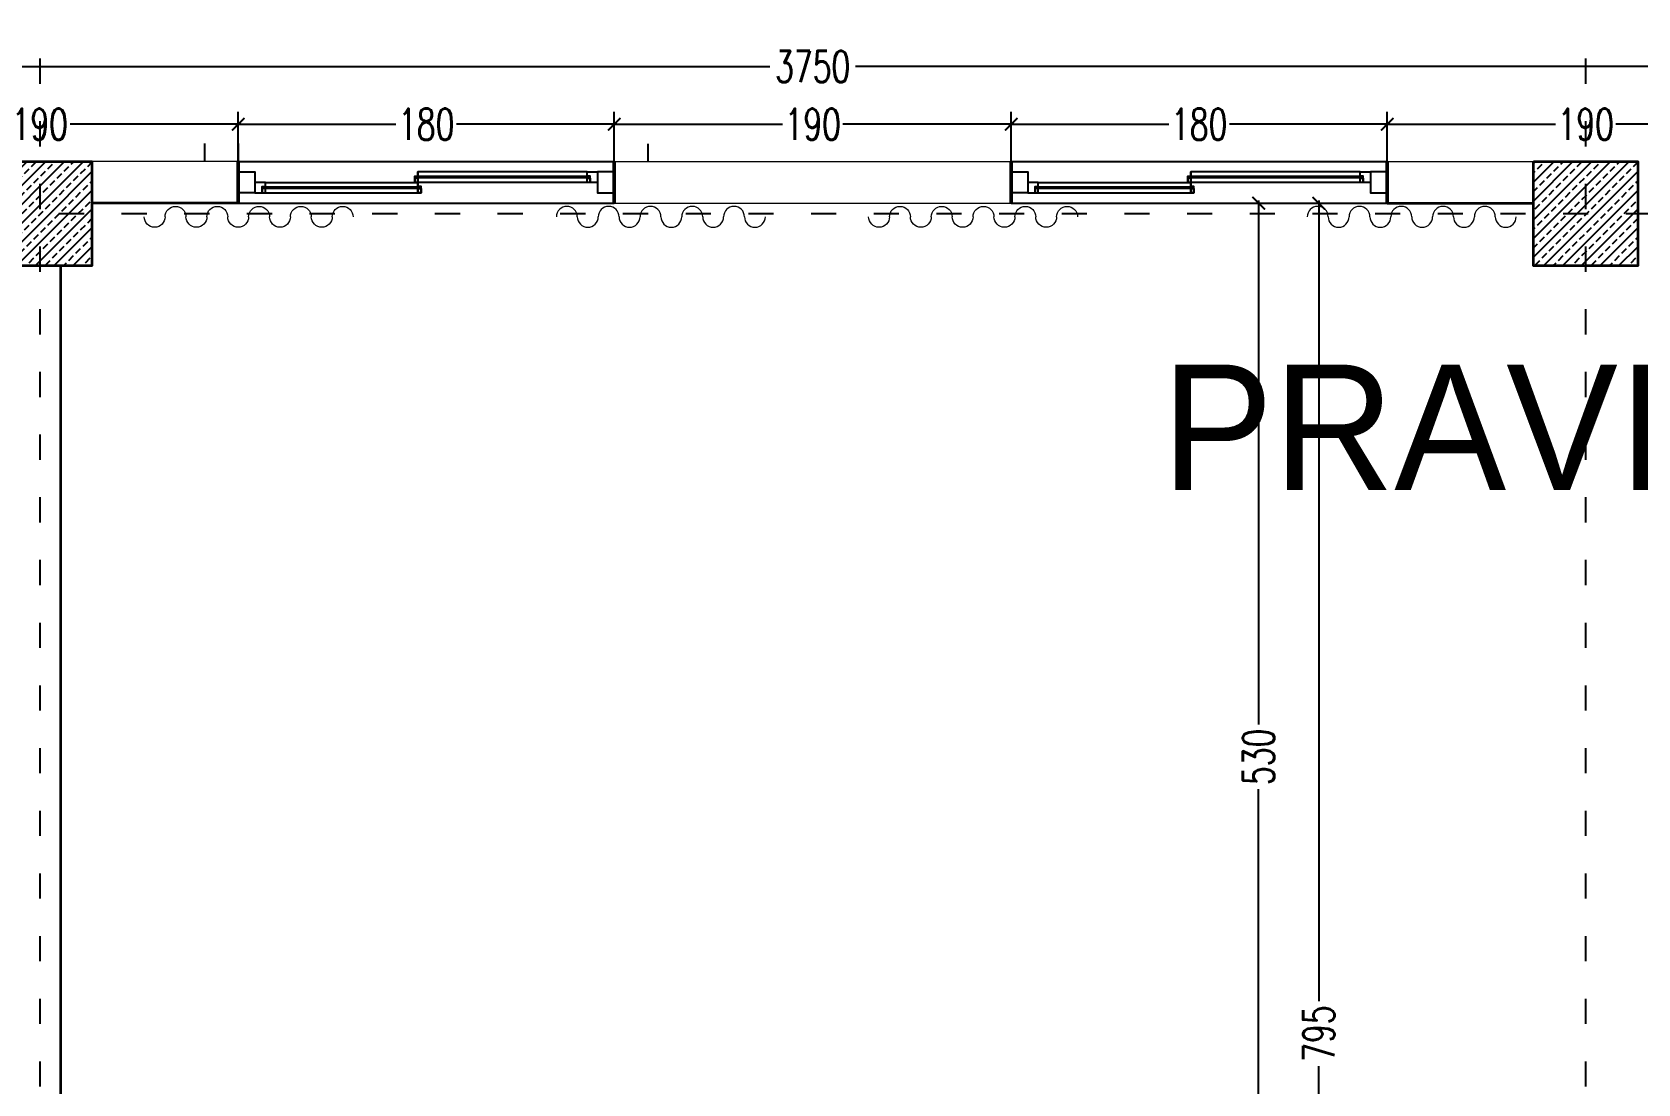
# Model space of a CAD drawing. Header units: centimetres. Extents: x -3207095 to 15275363, y -32656 to 4798027.
# Drawn here: x 678646 to 679415, y 4471974 to 4472477 of the extents above; entities that cross this region are included whole.
import ezdxf

# ---------------------------------------------------------------- set-up
doc = ezdxf.new("R2010")
doc.units = ezdxf.units.CM
doc.linetypes.add('ACAD_ISO03W100', pattern=[30, 12, -18])
doc.linetypes.add('DUZ', pattern=[500, 500])
doc.layers.get('0').update_dxf_attribs({"color": 1, "linetype": 'DUZ'})
for name, color, linetype in [('AGAC', 116, 'Continuous'), ('DIM', 1, 'DUZ'), ('KOLTAR_F', 145, 'Continuous'), ('PEN', 161, 'Continuous'), ('söve', 26, 'DUZ')]:
    doc.layers.add(name, color=color, linetype=linetype)
for name, color, linetype, lineweight in [('cam', 143, 'Continuous', 20), ('DUV', 220, 'Continuous', 50), ('DUVAR', 7, 'Continuous', 35), ('FE_PERDE', 205, 'Continuous', 15), ('gor25', 142, 'Continuous', 25), ('iç duvar', 7, 'Continuous', 50), ('KOLON_F', 3, 'Continuous', 35)]:
    doc.layers.add(name, color=color, linetype=linetype, lineweight=lineweight)
doc.styles.add('DIM', font='ROMANSTW.SHX', dxfattribs={"width": 0.7})
doc.dimstyles.new('1_100', dxfattribs={"dimtxt": 15, "dimasz": 6, "dimexe": 6, "dimexo": 0, "dimgap": 2, "dimtad": 0, "dimdec": 1, "dimzin": 11, "dimdsep": 46, "dimtxsty": 'DIM', "dimblk": 'ARCHTICK', "dimcen": 3, "dimdle": 1.25, "dimclrt": 2, "dimadec": 0, "dimazin": 0, "dimtfac": 1.25, "dimtdec": 1, "dimtix": 1, "dimtofl": 0, "dimtmove": 1, "dimatfit": 3, "dimldrblk": 'ARCHTICK', "dimfxl": 20, "dimfxlon": 1, "dimtolj": 1, "dimtzin": 0, "dimarcsym": 0})

# ---------------------------------------------------------------- blocks, each defined once
blk = doc.blocks.new('GEN_BLOCK00601')
at = {"linetype": 'Continuous', "ltscale": 50}
for centre, start, end in [((50, 50), 0, 180), ((250, 50), 0, 180), ((450, 50), 0, 180), ((650, 50), 0, 180), ((850, 50), 0, 180), ((150, 50), 180, 0), ((350, 50), 180, 0), ((550, 50), 180, 0), ((750, 50), 180, 0), ((950, 50), 180, 0)]:
    blk.add_arc(centre, 50, start, end, dxfattribs=at)
for tag in ['Sfb', 'FLOOR']:
    blk.add_attdef(tag, (0, 0), '', height=1)
blk = doc.blocks.new('_ArchTick')
at = {"color": 0, "linetype": 'ByBlock', "const_width": 0.15}
blk.add_lwpolyline([(-0.5, -0.5), (0.5, 0.5)], dxfattribs=at)
blk = doc.blocks.new('*D245')
at = {"layer": 'Defpoints', "color": 0, "linetype": 'Continuous', "lineweight": 5, "transparency": 16777216}
for p in [(678745.06, 4472432.97), (678555.06, 4472415.15), (678745.06, 4472415.15)]:
    blk.add_point(p, dxfattribs=at)
at = {"layer": 'DIM', "color": 0, "linetype": 'Continuous', "lineweight": -2, "transparency": 16777216}
for p, q in [((678555.06, 4472415.15), (678555.06, 4472438.97)), ((678745.06, 4472415.15), (678745.06, 4472438.97)), ((678553.81, 4472432.97), (678635.56, 4472432.97)), ((678746.31, 4472432.97), (678664.56, 4472432.97))]:
    blk.add_line(p, q, dxfattribs=at)
at = {"layer": 'DIM', "color": 0, "linetype": 'Continuous', "lineweight": -2, "transparency": 16777216, "xscale": 6, "yscale": 6, "zscale": 6, "rotation": 180}
blk.add_blockref('_ArchTick', (678555.06, 4472432.97), dxfattribs=at)
at = {"layer": 'DIM', "color": 0, "linetype": 'Continuous', "lineweight": -2, "transparency": 16777216, "xscale": 6, "yscale": 6, "zscale": 6}
blk.add_blockref('_ArchTick', (678745.06, 4472432.97), dxfattribs=at)
at = {"layer": 'DIM', "color": 2, "linetype": 'Continuous', "lineweight": 5, "transparency": 16777216, "insert": (678650.06, 4472432.97), "char_height": 15, "attachment_point": 5, "style": 'DIM'}
blk.add_mtext('\\A1;190', dxfattribs=at)
blk = doc.blocks.new('*D246')
at = {"layer": 'Defpoints', "color": 0, "linetype": 'Continuous', "lineweight": 5, "transparency": 16777216}
for p in [(678925.06, 4472432.97), (678745.06, 4472415.15), (678925.06, 4472415.15)]:
    blk.add_point(p, dxfattribs=at)
at = {"layer": 'DIM', "color": 0, "linetype": 'Continuous', "lineweight": -2, "transparency": 16777216}
for p, q in [((678745.06, 4472415.15), (678745.06, 4472438.97)), ((678925.06, 4472415.15), (678925.06, 4472438.97)), ((678743.81, 4472432.97), (678820.56, 4472432.97)), ((678926.31, 4472432.97), (678849.56, 4472432.97))]:
    blk.add_line(p, q, dxfattribs=at)
at = {"layer": 'DIM', "color": 0, "linetype": 'Continuous', "lineweight": -2, "transparency": 16777216, "xscale": 6, "yscale": 6, "zscale": 6, "rotation": 180}
blk.add_blockref('_ArchTick', (678745.06, 4472432.97), dxfattribs=at)
at = {"layer": 'DIM', "color": 0, "linetype": 'Continuous', "lineweight": -2, "transparency": 16777216, "xscale": 6, "yscale": 6, "zscale": 6}
blk.add_blockref('_ArchTick', (678925.06, 4472432.97), dxfattribs=at)
at = {"layer": 'DIM', "color": 2, "linetype": 'Continuous', "lineweight": 5, "transparency": 16777216, "insert": (678835.06, 4472432.97), "char_height": 15, "attachment_point": 5, "style": 'DIM'}
blk.add_mtext('\\A1;180', dxfattribs=at)
blk = doc.blocks.new('*D247')
at = {"layer": 'Defpoints', "color": 0, "linetype": 'Continuous', "lineweight": 5, "transparency": 16777216}
for p in [(679115.06, 4472432.97), (678925.06, 4472415.15), (679115.06, 4472415.15)]:
    blk.add_point(p, dxfattribs=at)
at = {"layer": 'DIM', "color": 0, "linetype": 'Continuous', "lineweight": -2, "transparency": 16777216}
for p, q in [((678925.06, 4472415.15), (678925.06, 4472438.97)), ((679115.06, 4472415.15), (679115.06, 4472438.97)), ((678923.81, 4472432.97), (679005.56, 4472432.97)), ((679116.31, 4472432.97), (679034.56, 4472432.97))]:
    blk.add_line(p, q, dxfattribs=at)
at = {"layer": 'DIM', "color": 0, "linetype": 'Continuous', "lineweight": -2, "transparency": 16777216, "xscale": 6, "yscale": 6, "zscale": 6, "rotation": 180}
blk.add_blockref('_ArchTick', (678925.06, 4472432.97), dxfattribs=at)
at = {"layer": 'DIM', "color": 0, "linetype": 'Continuous', "lineweight": -2, "transparency": 16777216, "xscale": 6, "yscale": 6, "zscale": 6}
blk.add_blockref('_ArchTick', (679115.06, 4472432.97), dxfattribs=at)
at = {"layer": 'DIM', "color": 2, "linetype": 'Continuous', "lineweight": 5, "transparency": 16777216, "insert": (679020.06, 4472432.97), "char_height": 15, "attachment_point": 5, "style": 'DIM'}
blk.add_mtext('\\A1;190', dxfattribs=at)
blk = doc.blocks.new('*D248')
at = {"layer": 'Defpoints', "color": 0, "linetype": 'Continuous', "lineweight": 5, "transparency": 16777216}
for p in [(679295.06, 4472432.97), (679115.06, 4472415.15), (679295.06, 4472415.15)]:
    blk.add_point(p, dxfattribs=at)
at = {"layer": 'DIM', "color": 0, "linetype": 'Continuous', "lineweight": -2, "transparency": 16777216}
for p, q in [((679115.06, 4472415.15), (679115.06, 4472438.97)), ((679295.06, 4472415.15), (679295.06, 4472438.97)), ((679113.81, 4472432.97), (679190.56, 4472432.97)), ((679296.31, 4472432.97), (679219.56, 4472432.97))]:
    blk.add_line(p, q, dxfattribs=at)
at = {"layer": 'DIM', "color": 0, "linetype": 'Continuous', "lineweight": -2, "transparency": 16777216, "xscale": 6, "yscale": 6, "zscale": 6, "rotation": 180}
blk.add_blockref('_ArchTick', (679115.06, 4472432.97), dxfattribs=at)
at = {"layer": 'DIM', "color": 0, "linetype": 'Continuous', "lineweight": -2, "transparency": 16777216, "xscale": 6, "yscale": 6, "zscale": 6}
blk.add_blockref('_ArchTick', (679295.06, 4472432.97), dxfattribs=at)
at = {"layer": 'DIM', "color": 2, "linetype": 'Continuous', "lineweight": 5, "transparency": 16777216, "insert": (679205.06, 4472432.97), "char_height": 15, "attachment_point": 5, "style": 'DIM'}
blk.add_mtext('\\A1;180', dxfattribs=at)
blk = doc.blocks.new('*D249')
at = {"layer": 'Defpoints', "color": 0, "linetype": 'Continuous', "lineweight": 5, "transparency": 16777216}
for p in [(679485.06, 4472432.97), (679295.06, 4472415.15), (679485.06, 4472415.15)]:
    blk.add_point(p, dxfattribs=at)
at = {"layer": 'DIM', "color": 0, "linetype": 'Continuous', "lineweight": -2, "transparency": 16777216}
for p, q in [((679295.06, 4472415.15), (679295.06, 4472438.97)), ((679485.06, 4472415.15), (679485.06, 4472438.97)), ((679293.81, 4472432.97), (679375.56, 4472432.97)), ((679486.31, 4472432.97), (679404.56, 4472432.97))]:
    blk.add_line(p, q, dxfattribs=at)
at = {"layer": 'DIM', "color": 0, "linetype": 'Continuous', "lineweight": -2, "transparency": 16777216, "xscale": 6, "yscale": 6, "zscale": 6, "rotation": 180}
blk.add_blockref('_ArchTick', (679295.06, 4472432.97), dxfattribs=at)
at = {"layer": 'DIM', "color": 0, "linetype": 'Continuous', "lineweight": -2, "transparency": 16777216, "xscale": 6, "yscale": 6, "zscale": 6}
blk.add_blockref('_ArchTick', (679485.06, 4472432.97), dxfattribs=at)
at = {"layer": 'DIM', "color": 2, "linetype": 'Continuous', "lineweight": 5, "transparency": 16777216, "insert": (679390.06, 4472432.97), "char_height": 15, "attachment_point": 5, "style": 'DIM'}
blk.add_mtext('\\A1;190', dxfattribs=at)
blk = doc.blocks.new('*D334')
at = {"layer": 'Defpoints', "color": 0, "linetype": 'Continuous', "lineweight": 5, "transparency": 16777216}
for p in [(677145.06, 4472460.57), (677145.06, 4472438.97), (680895.06, 4472438.97)]:
    blk.add_point(p, dxfattribs=at)
at = {"layer": 'DIM', "color": 0, "linetype": 'Continuous', "lineweight": -2, "transparency": 16777216}
for p, q in [((677145.06, 4472440.57), (677145.06, 4472466.57)), ((680895.06, 4472440.57), (680895.06, 4472466.57)), ((677143.81, 4472460.57), (678999.56, 4472460.57)), ((680896.31, 4472460.57), (679040.56, 4472460.57))]:
    blk.add_line(p, q, dxfattribs=at)
at = {"layer": 'DIM', "color": 0, "linetype": 'Continuous', "lineweight": -2, "transparency": 16777216, "xscale": 6, "yscale": 6, "zscale": 6, "rotation": 180}
blk.add_blockref('_ArchTick', (677145.06, 4472460.57), dxfattribs=at)
at = {"layer": 'DIM', "color": 0, "linetype": 'Continuous', "lineweight": -2, "transparency": 16777216, "xscale": 6, "yscale": 6, "zscale": 6}
blk.add_blockref('_ArchTick', (680895.06, 4472460.57), dxfattribs=at)
at = {"layer": 'DIM', "color": 2, "linetype": 'Continuous', "lineweight": 5, "transparency": 16777216, "insert": (679020.06, 4472460.57), "char_height": 15, "attachment_point": 5, "style": 'DIM'}
blk.add_mtext('\\A1;3750', dxfattribs=at)
blk = doc.blocks.new('*D385')
at = {"layer": 'Defpoints', "color": 0, "linetype": 'Continuous', "lineweight": 5, "transparency": 16777216}
for p in [(679205.06, 4472395.15), (679233.5, 4472395.15), (679204.57, 4471865.14)]:
    blk.add_point(p, dxfattribs=at)
at = {"layer": 'DIM', "color": 0, "linetype": 'Continuous', "lineweight": -2, "transparency": 16777216}
for p, q in [((679213.5, 4472395.15), (679239.5, 4472395.15)), ((679233.5, 4472396.4), (679233.5, 4472145.64)), ((679233.5, 4471863.89), (679233.5, 4472114.64)), ((679213.5, 4471865.14), (679239.5, 4471865.14))]:
    blk.add_line(p, q, dxfattribs=at)
at = {"layer": 'DIM', "color": 0, "linetype": 'Continuous', "lineweight": -2, "transparency": 16777216, "xscale": 6, "yscale": 6, "zscale": 6}
for p, rotation in [((679233.5, 4472395.15), 90), ((679233.5, 4471865.14), 270)]:
    blk.add_blockref('_ArchTick', p, dxfattribs=dict(at, rotation=rotation))
at = {"layer": 'DIM', "color": 2, "linetype": 'Continuous', "lineweight": 5, "transparency": 16777216, "insert": (679233.5, 4472130.14), "char_height": 15, "attachment_point": 5, "rotation": 90, "style": 'DIM'}
blk.add_mtext('\\A1;530', dxfattribs=at)
blk = doc.blocks.new('*D386')
at = {"layer": 'Defpoints', "color": 0, "linetype": 'Continuous', "lineweight": 5, "transparency": 16777216}
for p in [(679257.9, 4472395.15), (679262.3, 4472395.15), (679257.9, 4471600.15)]:
    blk.add_point(p, dxfattribs=at)
at = {"layer": 'DIM', "color": 0, "linetype": 'Continuous', "lineweight": -2, "transparency": 16777216}
for p, q in [((679257.9, 4472395.15), (679268.3, 4472395.15)), ((679262.3, 4472396.4), (679262.3, 4472013.15)), ((679262.3, 4471598.9), (679262.3, 4471982.15)), ((679257.9, 4471600.15), (679268.3, 4471600.15))]:
    blk.add_line(p, q, dxfattribs=at)
at = {"layer": 'DIM', "color": 0, "linetype": 'Continuous', "lineweight": -2, "transparency": 16777216, "xscale": 6, "yscale": 6, "zscale": 6}
for p, rotation in [((679262.3, 4472395.15), 90), ((679262.3, 4471600.15), 270)]:
    blk.add_blockref('_ArchTick', p, dxfattribs=dict(at, rotation=rotation))
at = {"layer": 'DIM', "color": 2, "linetype": 'Continuous', "lineweight": 5, "transparency": 16777216, "insert": (679262.3, 4471997.65), "char_height": 15, "attachment_point": 5, "rotation": 90, "style": 'DIM'}
blk.add_mtext('\\A1;795', dxfattribs=at)

msp = doc.modelspace()

# ---------------------------------------------------------------- hatches: boundary and pattern name
at = {"layer": 'KOLTAR_F'}
h = msp.add_hatch(dxfattribs=at)
h.set_pattern_fill('ANSI33', color=256, style=0)
h.set_pattern_definition([(45, (18041.583, -31997.3164), (-4.4901280605, 4.4901280605), []), (45, (18046.0734, -31997.3164), (-4.4901280605, 4.4901280605), [3.175, -1.5875])])
h.paths.add_polyline_path([(678625.06, 4472415.15), (678675.06, 4472415.15), (678675.06, 4472365.15), (678625.06, 4472365.15)])
h = msp.add_hatch(dxfattribs=at)
h.set_pattern_fill('ANSI33', color=256, style=0)
h.set_pattern_definition([(45, (18781.583, -31997.3164), (-4.4901280605, 4.4901280605), []), (45, (18786.0734, -31997.3164), (-4.4901280605, 4.4901280605), [3.175, -1.5875])])
h.paths.add_polyline_path([(679365.06, 4472415.15), (679415.06, 4472415.15), (679415.06, 4472365.15), (679365.06, 4472365.15)])

# ---------------------------------------------------------------- linework, layer by layer
at = {"color": 232, "linetype": 'ACAD_ISO03W100'}
for p, q in [((678650.06, 4472584.38), (678650.06, 4469325.53)), ((679390.06, 4472584.38), (679390.06, 4469325.53)), ((681101.25, 4472390.15), (676992.69, 4472390.15))]:
    msp.add_line(p, q, dxfattribs=at)
at = {"layer": 'AGAC'}
for p, q in [((678745.06, 4472415.15), (678925.06, 4472415.15)), ((679115.06, 4472415.15), (679295.06, 4472415.15)), ((678745.06, 4472395.15), (678925.06, 4472395.15)), ((679115.06, 4472395.15), (679295.06, 4472395.15))]:
    msp.add_line(p, q, dxfattribs=at)
at = {"layer": 'cam'}
for p, q in [((678913.56, 4472408.15), (678829.56, 4472408.15)), ((678913.56, 4472407.65), (678829.56, 4472407.65)), ((678913.56, 4472407.15), (678829.56, 4472407.15)), ((679283.56, 4472408.15), (679199.56, 4472408.15)), ((679283.56, 4472407.65), (679199.56, 4472407.65)), ((679283.56, 4472407.15), (679199.56, 4472407.15)), ((678756.56, 4472403.15), (678832.56, 4472403.15)), ((678756.56, 4472402.65), (678832.56, 4472402.65)), ((678756.56, 4472402.15), (678832.56, 4472402.15)), ((679126.56, 4472403.15), (679202.56, 4472403.15)), ((679126.56, 4472402.65), (679202.56, 4472402.65)), ((679126.56, 4472402.15), (679202.56, 4472402.15))]:
    msp.add_line(p, q, dxfattribs=at)
at = {"layer": 'DUV'}
for p, q in [((678745.06, 4472395.15), (678745.06, 4472415.15)), ((678925.06, 4472395.15), (678925.06, 4472415.15)), ((679115.06, 4472395.15), (679115.06, 4472415.15)), ((679115.06, 4472395.15), (679115.06, 4472415.15)), ((679115.06, 4472395.15), (679115.06, 4472415.15)), ((679295.06, 4472395.15), (679295.06, 4472415.15)), ((679295.06, 4472395.15), (679295.06, 4472415.15)), ((679295.06, 4472395.15), (679295.06, 4472415.15))]:
    msp.add_line(p, q, dxfattribs=at)
at = {"layer": 'DUVAR'}
for p, q in [((678745.06, 4472395.15), (678745.06, 4472415.15)), ((678925.06, 4472395.15), (678925.06, 4472415.15)), ((679115.06, 4472395.15), (679115.06, 4472415.15)), ((679295.06, 4472395.15), (679295.06, 4472415.15)), ((678745.06, 4472395.15), (678675.06, 4472395.15)), ((679295.06, 4472395.15), (679365.06, 4472395.15)), ((678660.06, 4472365.15), (678660.06, 4471895.15))]:
    msp.add_line(p, q, dxfattribs=at)
at = {"layer": 'gor25'}
for p, q in [((678758.06, 4472405.15), (678831.06, 4472405.15)), ((678912.06, 4472410.15), (678831.06, 4472410.15)), ((678912.06, 4472405.15), (678831.06, 4472405.15)), ((679128.06, 4472405.15), (679201.06, 4472405.15)), ((679282.06, 4472410.15), (679201.06, 4472410.15)), ((679282.06, 4472405.15), (679201.06, 4472405.15)), ((678758.06, 4472400.15), (678831.06, 4472400.15)), ((679128.06, 4472400.15), (679201.06, 4472400.15))]:
    msp.add_line(p, q, dxfattribs=at)
at = {"layer": 'iç duvar', "color": 7, "lineweight": 18}
for p, q in [((678745.06, 4472415.15), (678675.06, 4472415.15)), ((678925.06, 4472415.15), (679115.06, 4472415.15)), ((679295.06, 4472415.15), (679365.06, 4472415.15)), ((678925.06, 4472395.15), (679115.06, 4472395.15))]:
    msp.add_line(p, q, dxfattribs=at)
at = {"layer": 'KOLON_F'}
for points in [[(678625.06, 4472415.15), (678675.06, 4472415.15), (678675.06, 4472365.15), (678625.06, 4472365.15)], [(679365.06, 4472415.15), (679415.06, 4472415.15), (679415.06, 4472365.15), (679365.06, 4472365.15)]]:
    msp.add_lwpolyline(points, close=True, dxfattribs=at)
at = {"layer": 'PEN'}
for points in [[(678753.06, 4472410.15), (678753.06, 4472410.15), (678753.06, 4472400.15), (678745.06, 4472400.15), (678745.06, 4472400.15), (678745.06, 4472410.15), (678745.06, 4472410.15), (678745.06, 4472410.15), (678753.06, 4472410.15)], [(678753.06, 4472405.15), (678753.06, 4472405.15), (678753.06, 4472400.15), (678756.56, 4472400.15), (678756.56, 4472402.15), (678756.56, 4472403.15), (678758.06, 4472403.15), (678758.06, 4472405.15), (678753.06, 4472405.15)], [(678831.06, 4472410.15), (678831.06, 4472410.15), (678831.06, 4472405.15), (678829.56, 4472405.15), (678829.56, 4472407.15), (678829.56, 4472408.15), (678831.06, 4472408.15), (678831.06, 4472410.15), (678831.06, 4472410.15)], [(678829.56, 4472405.15), (678831.06, 4472405.15), (678831.06, 4472407.15), (678829.56, 4472407.15)], [(678831.06, 4472405.15), (678831.06, 4472405.15), (678831.06, 4472400.15), (678832.56, 4472400.15), (678832.56, 4472402.15), (678832.56, 4472403.15), (678831.06, 4472403.15), (678831.06, 4472405.15), (678831.06, 4472405.15)], [(678917.06, 4472410.15), (678917.06, 4472410.15), (678917.06, 4472405.15), (678913.56, 4472405.15), (678913.56, 4472407.15), (678913.56, 4472408.15), (678912.06, 4472408.15), (678912.06, 4472410.15), (678917.06, 4472410.15)], [(678913.56, 4472405.15), (678912.06, 4472405.15), (678912.06, 4472407.15), (678913.56, 4472407.15)], [(678917.06, 4472410.15), (678917.06, 4472410.15), (678917.06, 4472400.15), (678925.06, 4472400.15), (678925.06, 4472400.15), (678925.06, 4472410.15), (678925.06, 4472410.15), (678925.06, 4472410.15), (678917.06, 4472410.15)], [(679123.06, 4472410.15), (679123.06, 4472410.15), (679123.06, 4472400.15), (679115.06, 4472400.15), (679115.06, 4472400.15), (679115.06, 4472410.15), (679115.06, 4472410.15), (679115.06, 4472410.15), (679123.06, 4472410.15)], [(679123.06, 4472405.15), (679123.06, 4472405.15), (679123.06, 4472400.15), (679126.56, 4472400.15), (679126.56, 4472402.15), (679126.56, 4472403.15), (679128.06, 4472403.15), (679128.06, 4472405.15), (679123.06, 4472405.15)], [(679201.06, 4472410.15), (679201.06, 4472410.15), (679201.06, 4472405.15), (679199.56, 4472405.15), (679199.56, 4472407.15), (679199.56, 4472408.15), (679201.06, 4472408.15), (679201.06, 4472410.15), (679201.06, 4472410.15)], [(679199.56, 4472405.15), (679201.06, 4472405.15), (679201.06, 4472407.15), (679199.56, 4472407.15)], [(679201.06, 4472405.15), (679201.06, 4472405.15), (679201.06, 4472400.15), (679202.56, 4472400.15), (679202.56, 4472402.15), (679202.56, 4472403.15), (679201.06, 4472403.15), (679201.06, 4472405.15), (679201.06, 4472405.15)], [(679287.06, 4472410.15), (679287.06, 4472410.15), (679287.06, 4472405.15), (679283.56, 4472405.15), (679283.56, 4472407.15), (679283.56, 4472408.15), (679282.06, 4472408.15), (679282.06, 4472410.15), (679287.06, 4472410.15)], [(679283.56, 4472405.15), (679282.06, 4472405.15), (679282.06, 4472407.15), (679283.56, 4472407.15)], [(679287.06, 4472410.15), (679287.06, 4472410.15), (679287.06, 4472400.15), (679295.06, 4472400.15), (679295.06, 4472400.15), (679295.06, 4472410.15), (679295.06, 4472410.15), (679295.06, 4472410.15), (679287.06, 4472410.15)], [(678756.56, 4472400.15), (678758.06, 4472400.15), (678758.06, 4472402.15), (678756.56, 4472402.15)], [(678832.56, 4472400.15), (678831.06, 4472400.15), (678831.06, 4472402.15), (678832.56, 4472402.15)], [(679126.56, 4472400.15), (679128.06, 4472400.15), (679128.06, 4472402.15), (679126.56, 4472402.15)], [(679202.56, 4472400.15), (679201.06, 4472400.15), (679201.06, 4472402.15), (679202.56, 4472402.15)]]:
    msp.add_lwpolyline(points, close=True, dxfattribs=at)
at = {"layer": 'söve'}
for p, q in [((678728.93, 4472423.73), (678728.93, 4472415.15)), ((678745.06, 4472423.73), (678745.06, 4472415.15)), ((678941.19, 4472423.52), (678941.19, 4472415.15))]:
    msp.add_line(p, q, dxfattribs=at)

# ---------------------------------------------------------------- block references
at = {"layer": 'FE_PERDE', "yscale": 0.10000020265579, "zscale": 0.10000020265579, "rotation": 180}
for p, xscale in [((678700.06, 4472393.65), -0.10000020265579), ((679356.8, 4472393.65), 0.10000020265579)]:
    msp.add_blockref('GEN_BLOCK00601', p, dxfattribs=dict(at, xscale=xscale))
at = {"layer": 'FE_PERDE', "extrusion": (0, 0, -1), "yscale": 0.10000020265579, "zscale": -0.10000020265579, "rotation": 180}
for p, xscale in [((-678997.39, 4472393.65), -0.10000020265579), ((-679046.84, 4472393.65), 0.10000020265579)]:
    msp.add_blockref('GEN_BLOCK00601', p, dxfattribs=dict(at, xscale=xscale))

# ---------------------------------------------------------------- texts
at = {"insert": (679187.02, 4472317.93), "char_height": 60, "attachment_point": 1}
msp.add_mtext_dynamic_manual_height_columns('{\\fCentury Gothic|b0|i0|c162|p34;\\C7;PRAVITY HOUSE -2}', width=710.4957, gutter_width=12.5, heights=[0], dxfattribs=at)

# ---------------------------------------------------------------- dimensions: what is measured, and where the dimension line sits
at = {"layer": 'DIM', "linetype": 'Continuous', "lineweight": 5}
for base, p1, p2, picture, middle in [((677145.06, 4472460.57), (680895.06, 4472438.97), (677145.06, 4472438.97), '*D334', (679020.06, 4472460.57)), ((678745.06, 4472432.97), (678555.06, 4472415.15), (678745.06, 4472415.15), '*D245', (678650.06, 4472432.97)), ((678925.06, 4472432.97), (678745.06, 4472415.15), (678925.06, 4472415.15), '*D246', (678835.06, 4472432.97)), ((679115.06, 4472432.97), (678925.06, 4472415.15), (679115.06, 4472415.15), '*D247', (679020.06, 4472432.97)), ((679295.06, 4472432.97), (679115.06, 4472415.15), (679295.06, 4472415.15), '*D248', (679205.06, 4472432.97)), ((679485.06, 4472432.97), (679295.06, 4472415.15), (679485.06, 4472415.15), '*D249', (679390.06, 4472432.97))]:
    dim = msp.add_linear_dim(base=base, p1=p1, p2=p2, dimstyle='1_100', dxfattribs=at)
    dim.commit()
    dim.dimension.update_dxf_attribs({"geometry": picture, "text_midpoint": middle})
for base, p1, p2, picture, middle in [((679233.5, 4472395.15), (679204.57, 4471865.14), (679205.06, 4472395.15), '*D385', (679233.5, 4472130.14)), ((679262.3, 4472395.15), (679257.9, 4471600.15), (679257.9, 4472395.15), '*D386', (679262.3, 4471997.65))]:
    dim = msp.add_linear_dim(base=base, p1=p1, p2=p2, angle=90, dimstyle='1_100', dxfattribs=at)
    dim.commit()
    dim.dimension.update_dxf_attribs({"geometry": picture, "text_midpoint": middle})

doc.saveas('drawing.dxf')
